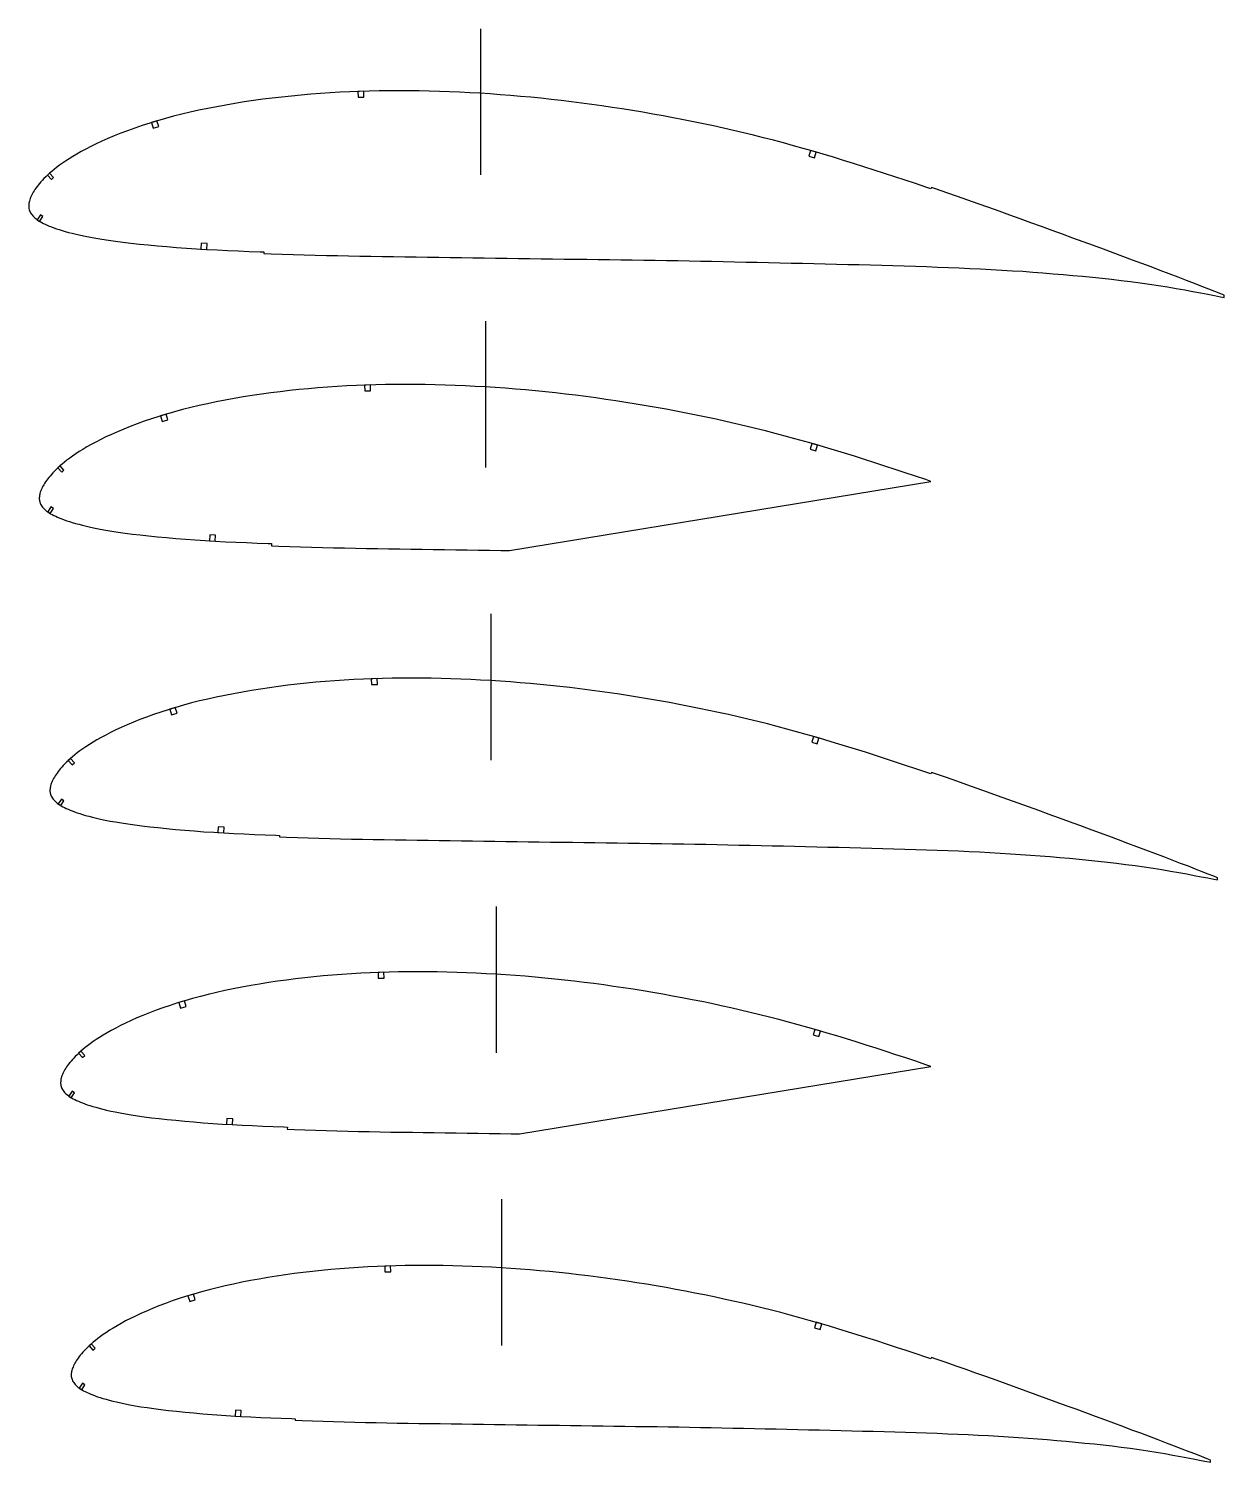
# Model space of a CAD drawing. Header units: metres. Extents: x -812 to 264, y -15627 to 100.
# Drawn here: x -617 to 200, y -8680 to -7700 of the extents above; entities that cross this region are included whole.
import ezdxf

# ---------------------------------------------------------------- set-up
doc = ezdxf.new("R2010")
doc.units = ezdxf.units.M

msp = doc.modelspace()

# ---------------------------------------------------------------- linework, layer by layer
for p, q in [((-307.94, -7800), (-307.94, -7700)), ((-304.32, -8000), (-304.32, -7900)), ((-300.7, -8200), (-300.7, -8100)), ((-297.08, -8400), (-297.08, -8300)), ((-293.45, -8600), (-293.45, -8500))]:
    msp.add_line(p, q)
at = {"layer": 'FoilLayer'}
for points in [[(200.36, -7882.14), (197.92, -7881.15), (193.98, -7879.62), (189.73, -7877.94), (185.09, -7876.13), (180.02, -7874.2), (174.56, -7872.12), (168.79, -7869.91), (162.76, -7867.6), (156.54, -7865.24), (150.27, -7862.87), (143.95, -7860.53), (137.54, -7858.11), (131.05, -7855.65), (124.45, -7853.19), (117.75, -7850.71), (110.93, -7848.22), (103.98, -7845.67), (96.92, -7843.08), (89.78, -7840.48), (82.58, -7837.85), (75.37, -7835.22), (68.15, -7832.59), (60.93, -7829.97), (53.72, -7827.37), (46.51, -7824.78), (39.32, -7822.2), (32.15, -7819.64), (25.01, -7817.11), (17.88, -7814.61), (10.76, -7812.14), (3.66, -7809.69), (0.14, -7808.48), (-0.2, -7809.48), (-3.76, -7808.26), (-10.83, -7805.87), (-17.88, -7803.51), (-24.93, -7801.18), (-31.98, -7798.88), (-39.03, -7796.6), (-46.06, -7794.35), (-53.05, -7792.14), (-59.98, -7789.98), (-66.87, -7787.87), (-73.73, -7785.82), (-80.57, -7783.81), (-87.4, -7781.86), (-94.22, -7779.96), (-101.03, -7778.11), (-107.83, -7776.3), (-114.63, -7774.55), (-121.43, -7772.85), (-128.25, -7771.2), (-135.08, -7769.59), (-141.92, -7768.03), (-148.78, -7766.51), (-155.65, -7765.04), (-162.52, -7763.61), (-169.41, -7762.23), (-176.32, -7760.9), (-183.25, -7759.61), (-190.2, -7758.36), (-197.17, -7757.16), (-204.14, -7755.99), (-211.11, -7754.87), (-218.09, -7753.79), (-225.05, -7752.76), (-232.02, -7751.77), (-238.97, -7750.83), (-245.93, -7749.95), (-252.88, -7749.11), (-259.83, -7748.32), (-266.77, -7747.58), (-273.72, -7746.88), (-280.66, -7746.24), (-287.6, -7745.65), (-294.54, -7745.11), (-301.49, -7744.62), (-308.44, -7744.18), (-315.38, -7743.79), (-322.33, -7743.45), (-329.26, -7743.16), (-336.18, -7742.92), (-343.1, -7742.73), (-350, -7742.59), (-356.89, -7742.5), (-363.74, -7742.46), (-370.56, -7742.47), (-377.32, -7742.54), (-384.05, -7742.68), (-390.76, -7742.88), (-397.46, -7743.15), (-404.16, -7743.48), (-410.83, -7743.87), (-417.49, -7744.32), (-424.13, -7744.83), (-430.74, -7745.39), (-437.32, -7746.02), (-443.87, -7746.71), (-450.37, -7747.47), (-456.82, -7748.28), (-463.23, -7749.16), (-469.59, -7750.1), (-475.89, -7751.11), (-482.14, -7752.2), (-488.35, -7753.34), (-494.48, -7754.53), (-500.5, -7755.77), (-506.4, -7757.07), (-512.18, -7758.43), (-517.84, -7759.86), (-523.39, -7761.36), (-528.82, -7762.92), (-534.14, -7764.55), (-539.32, -7766.22), (-544.36, -7767.95), (-549.25, -7769.72), (-553.96, -7771.52), (-558.5, -7773.34), (-562.83, -7775.16), (-566.93, -7776.97), (-570.8, -7778.76), (-574.43, -7780.53), (-577.83, -7782.29), (-581.01, -7784.01), (-583.98, -7785.69), (-586.74, -7787.32), (-589.3, -7788.91), (-591.67, -7790.45), (-593.86, -7791.94), (-595.88, -7793.39), (-597.76, -7794.8), (-599.49, -7796.18), (-601.1, -7797.51), (-602.59, -7798.8), (-603.97, -7800.05), (-605.25, -7801.26), (-606.44, -7802.44), (-607.54, -7803.59), (-608.55, -7804.7), (-609.49, -7805.79), (-610.37, -7806.85), (-611.17, -7807.88), (-611.91, -7808.89), (-612.6, -7809.89), (-613.24, -7810.85), (-613.82, -7811.77), (-614.34, -7812.67), (-614.81, -7813.59), (-615.24, -7814.49), (-615.62, -7815.32), (-615.94, -7816.14), (-616.21, -7816.96), (-616.43, -7817.78), (-616.61, -7818.58), (-616.75, -7819.35), (-616.84, -7820.12), (-616.89, -7820.83), (-616.89, -7821.54), (-616.84, -7822.26), (-616.71, -7822.99), (-616.53, -7823.72), (-616.28, -7824.46), (-615.96, -7825.19), (-615.58, -7825.9), (-615.13, -7826.61), (-614.61, -7827.31), (-614.01, -7828.01), (-613.35, -7828.69), (-612.62, -7829.36), (-611.83, -7830.01), (-610.98, -7830.65), (-610.05, -7831.27), (-609.04, -7831.88), (-607.96, -7832.48), (-606.79, -7833.08), (-605.54, -7833.67), (-604.21, -7834.27), (-602.79, -7834.87), (-601.27, -7835.48), (-599.65, -7836.09), (-597.93, -7836.7), (-596.07, -7837.32), (-594.06, -7837.93), (-591.9, -7838.56), (-589.57, -7839.2), (-587.05, -7839.85), (-584.32, -7840.52), (-581.37, -7841.19), (-578.17, -7841.86), (-574.7, -7842.53), (-570.92, -7843.2), (-566.8, -7843.87), (-562.35, -7844.55), (-557.57, -7845.24), (-552.46, -7845.9), (-547.01, -7846.55), (-541.25, -7847.18), (-535.19, -7847.79), (-528.89, -7848.39), (-522.42, -7848.97), (-515.81, -7849.51), (-509.09, -7850), (-502.25, -7850.44), (-495.26, -7850.84), (-488.13, -7851.21), (-480.91, -7851.55), (-473.59, -7851.87), (-466.18, -7852.17), (-458.69, -7852.46), (-456.18, -7852.56), (-456.22, -7853.6), (-451.21, -7853.79), (-443.68, -7854.06), (-436.16, -7854.31), (-428.62, -7854.53), (-421.04, -7854.73), (-413.43, -7854.92), (-405.8, -7855.1), (-398.18, -7855.27), (-390.57, -7855.42), (-382.94, -7855.55), (-375.27, -7855.67), (-367.57, -7855.78), (-359.86, -7855.89), (-352.12, -7856.01), (-344.38, -7856.12), (-336.62, -7856.23), (-328.84, -7856.33), (-321.05, -7856.44), (-313.26, -7856.55), (-305.47, -7856.66), (-297.69, -7856.77), (-289.9, -7856.89), (-282.12, -7856.99), (-274.33, -7857.09), (-266.55, -7857.19), (-258.76, -7857.3), (-250.97, -7857.41), (-243.18, -7857.53), (-235.4, -7857.63), (-227.61, -7857.73), (-219.83, -7857.83), (-212.05, -7857.93), (-204.28, -7858.04), (-196.52, -7858.15), (-188.76, -7858.27), (-181, -7858.4), (-173.25, -7858.53), (-165.52, -7858.66), (-157.79, -7858.81), (-150.05, -7858.97), (-142.3, -7859.14), (-134.53, -7859.32), (-126.76, -7859.49), (-118.99, -7859.65), (-111.22, -7859.82), (-103.45, -7859.99), (-95.69, -7860.16), (-87.92, -7860.35), (-80.16, -7860.53), (-72.4, -7860.71), (-64.66, -7860.89), (-56.95, -7861.07), (-49.24, -7861.27), (-41.53, -7861.49), (-33.82, -7861.71), (-26.11, -7861.93), (-18.45, -7862.15), (-10.83, -7862.38), (-3.27, -7862.63), (4.25, -7862.9), (11.74, -7863.19), (19.16, -7863.48), (26.51, -7863.81), (33.81, -7864.18), (41.09, -7864.58), (48.35, -7865.01), (55.54, -7865.42), (62.59, -7865.83), (69.51, -7866.32), (76.4, -7866.88), (83.29, -7867.44), (90.11, -7867.99), (96.84, -7868.58), (103.53, -7869.25), (110.2, -7869.92), (116.81, -7870.54), (123.32, -7871.21), (129.8, -7871.99), (136.32, -7872.83), (142.8, -7873.66), (149.11, -7874.5), (155.29, -7875.46), (161.44, -7876.48), (167.46, -7877.51), (173.29, -7878.52), (178.83, -7879.53), (184.08, -7880.53), (188.99, -7881.45), (193.56, -7882.35), (197.77, -7883.19), (200.37, -7883.73)], [(-0.2, -8009.38), (-0.2, -8009.38), (-3.72, -8008.18), (-10.7, -8005.81), (-17.68, -8003.48), (-24.64, -8001.18), (-31.61, -7998.91), (-38.58, -7996.66), (-45.53, -7994.44), (-52.43, -7992.25), (-59.28, -7990.11), (-66.09, -7988.03), (-72.87, -7986), (-79.63, -7984.02), (-86.38, -7982.09), (-93.12, -7980.21), (-99.85, -7978.38), (-106.57, -7976.6), (-113.29, -7974.87), (-120.01, -7973.19), (-126.74, -7971.55), (-133.49, -7969.96), (-140.26, -7968.42), (-147.03, -7966.92), (-153.82, -7965.47), (-160.61, -7964.06), (-167.42, -7962.7), (-174.25, -7961.38), (-181.1, -7960.11), (-187.97, -7958.87), (-194.85, -7957.68), (-201.74, -7956.52), (-208.63, -7955.42), (-215.52, -7954.35), (-222.41, -7953.33), (-229.29, -7952.36), (-236.17, -7951.43), (-243.04, -7950.55), (-249.91, -7949.72), (-256.77, -7948.94), (-263.64, -7948.21), (-270.5, -7947.53), (-277.36, -7946.89), (-284.22, -7946.31), (-291.08, -7945.78), (-297.94, -7945.29), (-304.81, -7944.86), (-311.67, -7944.47), (-318.54, -7944.13), (-325.39, -7943.84), (-332.23, -7943.6), (-339.06, -7943.42), (-345.89, -7943.28), (-352.69, -7943.19), (-359.46, -7943.15), (-366.2, -7943.17), (-372.88, -7943.24), (-379.53, -7943.37), (-386.16, -7943.57), (-392.79, -7943.84), (-399.4, -7944.16), (-406, -7944.55), (-412.58, -7944.99), (-419.14, -7945.49), (-425.67, -7946.05), (-432.18, -7946.68), (-438.64, -7947.36), (-445.07, -7948.1), (-451.45, -7948.91), (-457.78, -7949.78), (-464.06, -7950.71), (-470.28, -7951.71), (-476.46, -7952.78), (-482.6, -7953.91), (-488.66, -7955.09), (-494.61, -7956.31), (-500.44, -7957.59), (-506.15, -7958.94), (-511.74, -7960.35), (-517.22, -7961.83), (-522.59, -7963.38), (-527.85, -7964.98), (-532.97, -7966.64), (-537.95, -7968.34), (-542.78, -7970.09), (-547.44, -7971.88), (-551.92, -7973.67), (-556.2, -7975.47), (-560.25, -7977.25), (-564.07, -7979.03), (-567.66, -7980.78), (-571.03, -7982.51), (-574.17, -7984.21), (-577.1, -7985.87), (-579.83, -7987.49), (-582.36, -7989.06), (-584.7, -7990.58), (-586.86, -7992.05), (-588.86, -7993.48), (-590.71, -7994.88), (-592.43, -7996.23), (-594.01, -7997.55), (-595.49, -7998.83), (-596.85, -8000.06), (-598.12, -8001.26), (-599.29, -8002.42), (-600.37, -8003.56), (-601.38, -8004.66), (-602.31, -8005.74), (-603.17, -8006.78), (-603.97, -8007.8), (-604.7, -8008.8), (-605.38, -8009.78), (-606.01, -8010.74), (-606.59, -8011.64), (-607.09, -8012.53), (-607.56, -8013.43), (-607.98, -8014.32), (-608.36, -8015.15), (-608.68, -8015.95), (-608.94, -8016.77), (-609.16, -8017.58), (-609.34, -8018.36), (-609.48, -8019.12), (-609.57, -8019.88), (-609.62, -8020.58), (-609.62, -8021.29), (-609.56, -8021.99), (-609.44, -8022.71), (-609.26, -8023.44), (-609.01, -8024.16), (-608.7, -8024.88), (-608.33, -8025.59), (-607.88, -8026.29), (-607.36, -8026.98), (-606.77, -8027.66), (-606.12, -8028.34), (-605.4, -8029), (-604.62, -8029.64), (-603.78, -8030.27), (-602.86, -8030.89), (-601.87, -8031.49), (-600.8, -8032.08), (-599.64, -8032.67), (-598.41, -8033.26), (-597.09, -8033.85), (-595.69, -8034.44), (-594.19, -8035.04), (-592.59, -8035.65), (-590.89, -8036.25), (-589.05, -8036.86), (-587.07, -8037.47), (-584.93, -8038.09), (-582.63, -8038.72), (-580.13, -8039.37), (-577.44, -8040.02), (-574.53, -8040.69), (-571.37, -8041.35), (-567.94, -8042.02), (-564.2, -8042.67), (-560.13, -8043.34), (-555.73, -8044.01), (-551.01, -8044.69), (-545.95, -8045.35), (-540.58, -8045.99), (-534.88, -8046.61), (-528.9, -8047.21), (-522.67, -8047.8), (-516.27, -8048.37), (-509.74, -8048.91), (-503.1, -8049.4), (-496.34, -8049.83), (-489.43, -8050.22), (-482.39, -8050.59), (-475.25, -8050.93), (-468.02, -8051.24), (-460.69, -8051.54), (-453.3, -8051.83), (-450.81, -8051.92), (-450.87, -8053.42), (-445.92, -8053.6), (-438.48, -8053.87), (-431.04, -8054.11), (-423.59, -8054.33), (-416.1, -8054.53), (-408.57, -8054.71), (-401.03, -8054.89), (-393.5, -8055.06), (-385.98, -8055.22), (-378.44, -8055.34), (-370.86, -8055.46), (-363.26, -8055.56), (-355.63, -8055.68), (-347.99, -8055.8), (-340.34, -8055.91), (-332.66, -8056.01), (-324.98, -8056.11), (-317.28, -8056.22), (-309.59, -8056.33), (-301.89, -8056.44), (-294.19, -8056.55), (-288.33, -8056.64), (-0.2, -8009.38)], [(195.64, -8280.22), (193.25, -8279.25), (189.41, -8277.76), (185.26, -8276.12), (180.73, -8274.35), (175.78, -8272.46), (170.45, -8270.43), (164.82, -8268.27), (158.92, -8266.02), (152.86, -8263.71), (146.73, -8261.4), (140.56, -8259.11), (134.3, -8256.75), (127.96, -8254.35), (121.52, -8251.95), (114.97, -8249.53), (108.31, -8247.1), (101.53, -8244.61), (94.63, -8242.08), (87.66, -8239.53), (80.64, -8236.97), (73.59, -8234.4), (66.54, -8231.83), (59.5, -8229.28), (52.45, -8226.73), (45.41, -8224.2), (38.39, -8221.68), (31.39, -8219.19), (24.41, -8216.72), (17.46, -8214.28), (10.51, -8211.86), (3.57, -8209.47), (0.14, -8208.29), (-0.2, -8209.29), (-3.68, -8208.1), (-10.58, -8205.76), (-17.47, -8203.46), (-24.36, -8201.18), (-31.24, -8198.94), (-38.13, -8196.71), (-44.99, -8194.52), (-51.81, -8192.36), (-58.58, -8190.25), (-65.31, -8188.19), (-72.01, -8186.18), (-78.69, -8184.23), (-85.35, -8182.32), (-92.01, -8180.47), (-98.66, -8178.65), (-105.3, -8176.89), (-111.94, -8175.18), (-118.58, -8173.52), (-125.24, -8171.91), (-131.91, -8170.34), (-138.59, -8168.81), (-145.29, -8167.33), (-151.99, -8165.9), (-158.7, -8164.5), (-165.43, -8163.16), (-172.18, -8161.86), (-178.95, -8160.6), (-185.73, -8159.38), (-192.54, -8158.2), (-199.34, -8157.06), (-206.15, -8155.96), (-212.96, -8154.91), (-219.76, -8153.9), (-226.56, -8152.94), (-233.36, -8152.03), (-240.15, -8151.16), (-246.93, -8150.34), (-253.72, -8149.57), (-260.5, -8148.84), (-267.28, -8148.17), (-274.06, -8147.54), (-280.83, -8146.97), (-287.61, -8146.44), (-294.39, -8145.96), (-301.18, -8145.53), (-307.97, -8145.15), (-314.74, -8144.81), (-321.51, -8144.53), (-328.27, -8144.29), (-335.03, -8144.11), (-341.77, -8143.97), (-348.49, -8143.89), (-355.18, -8143.85), (-361.84, -8143.86), (-368.44, -8143.93), (-375.01, -8144.06), (-381.56, -8144.26), (-388.11, -8144.53), (-394.64, -8144.85), (-401.16, -8145.22), (-407.67, -8145.66), (-414.15, -8146.16), (-420.61, -8146.71), (-427.03, -8147.33), (-433.42, -8148), (-439.77, -8148.74), (-446.07, -8149.53), (-452.33, -8150.39), (-458.53, -8151.31), (-464.68, -8152.3), (-470.79, -8153.36), (-476.85, -8154.47), (-482.84, -8155.64), (-488.72, -8156.85), (-494.48, -8158.12), (-500.12, -8159.45), (-505.64, -8160.84), (-511.06, -8162.3), (-516.37, -8163.83), (-521.56, -8165.42), (-526.62, -8167.05), (-531.54, -8168.74), (-536.31, -8170.47), (-540.92, -8172.23), (-545.34, -8174), (-549.57, -8175.78), (-553.57, -8177.54), (-557.35, -8179.29), (-560.9, -8181.02), (-564.22, -8182.73), (-567.33, -8184.41), (-570.22, -8186.05), (-572.92, -8187.65), (-575.42, -8189.2), (-577.73, -8190.7), (-579.87, -8192.16), (-581.84, -8193.57), (-583.67, -8194.95), (-585.36, -8196.29), (-586.93, -8197.59), (-588.39, -8198.85), (-589.74, -8200.07), (-590.99, -8201.26), (-592.14, -8202.41), (-593.21, -8203.53), (-594.21, -8204.62), (-595.13, -8205.68), (-595.98, -8206.71), (-596.76, -8207.72), (-597.49, -8208.7), (-598.16, -8209.68), (-598.79, -8210.62), (-599.35, -8211.51), (-599.85, -8212.39), (-600.31, -8213.28), (-600.73, -8214.16), (-601.1, -8214.98), (-601.41, -8215.77), (-601.67, -8216.57), (-601.89, -8217.37), (-602.07, -8218.15), (-602.2, -8218.89), (-602.29, -8219.65), (-602.34, -8220.34), (-602.34, -8221.03), (-602.29, -8221.73), (-602.17, -8222.44), (-601.99, -8223.15), (-601.74, -8223.87), (-601.44, -8224.58), (-601.07, -8225.27), (-600.63, -8225.96), (-600.12, -8226.65), (-599.54, -8227.32), (-598.89, -8227.99), (-598.18, -8228.64), (-597.42, -8229.28), (-596.58, -8229.9), (-595.67, -8230.51), (-594.69, -8231.1), (-593.63, -8231.69), (-592.5, -8232.27), (-591.28, -8232.85), (-589.98, -8233.43), (-588.59, -8234.02), (-587.11, -8234.61), (-585.53, -8235.21), (-583.85, -8235.81), (-582.03, -8236.4), (-580.08, -8237.01), (-577.96, -8237.62), (-575.69, -8238.24), (-573.22, -8238.88), (-570.56, -8239.53), (-567.69, -8240.19), (-564.56, -8240.85), (-561.17, -8241.5), (-557.48, -8242.15), (-553.46, -8242.8), (-549.11, -8243.47), (-544.44, -8244.14), (-539.45, -8244.79), (-534.14, -8245.42), (-528.51, -8246.03), (-522.6, -8246.63), (-516.45, -8247.22), (-510.12, -8247.78), (-503.67, -8248.31), (-497.11, -8248.79), (-490.43, -8249.22), (-483.6, -8249.6), (-476.65, -8249.97), (-469.59, -8250.31), (-462.45, -8250.62), (-455.21, -8250.91), (-447.9, -8251.19), (-445.45, -8251.28), (-445.48, -8252.33), (-440.59, -8252.52), (-433.24, -8252.78), (-425.9, -8253.02), (-418.53, -8253.23), (-411.13, -8253.43), (-403.7, -8253.61), (-396.25, -8253.79), (-388.81, -8253.96), (-381.38, -8254.11), (-373.93, -8254.24), (-366.44, -8254.35), (-358.92, -8254.45), (-351.39, -8254.56), (-343.84, -8254.68), (-336.28, -8254.79), (-328.7, -8254.9), (-321.1, -8255), (-313.5, -8255.1), (-305.89, -8255.21), (-298.29, -8255.32), (-290.68, -8255.43), (-283.08, -8255.54), (-275.48, -8255.64), (-267.88, -8255.74), (-260.28, -8255.84), (-252.67, -8255.94), (-245.06, -8256.05), (-237.46, -8256.16), (-229.86, -8256.27), (-222.25, -8256.36), (-214.65, -8256.46), (-207.06, -8256.56), (-199.47, -8256.66), (-191.9, -8256.77), (-184.32, -8256.89), (-176.74, -8257.01), (-169.18, -8257.14), (-161.62, -8257.27), (-154.07, -8257.42), (-146.52, -8257.57), (-138.95, -8257.74), (-131.37, -8257.91), (-123.78, -8258.08), (-116.19, -8258.24), (-108.6, -8258.4), (-101.02, -8258.56), (-93.44, -8258.74), (-85.85, -8258.91), (-78.27, -8259.09), (-70.7, -8259.27), (-63.14, -8259.44), (-55.61, -8259.62), (-48.08, -8259.82), (-40.55, -8260.03), (-33.02, -8260.24), (-25.5, -8260.46), (-18.01, -8260.68), (-10.58, -8260.9), (-3.2, -8261.15), (4.15, -8261.41), (11.47, -8261.69), (18.71, -8261.98), (25.88, -8262.3), (33.01, -8262.66), (40.12, -8263.05), (47.21, -8263.47), (54.23, -8263.87), (61.12, -8264.27), (67.87, -8264.75), (74.6, -8265.3), (81.33, -8265.85), (87.99, -8266.38), (94.56, -8266.96), (101.09, -8267.61), (107.61, -8268.26), (114.06, -8268.87), (120.42, -8269.52), (126.75, -8270.28), (133.11, -8271.1), (139.44, -8271.91), (145.61, -8272.74), (151.64, -8273.67), (157.64, -8274.67), (163.52, -8275.68), (169.21, -8276.67), (174.63, -8277.65), (179.75, -8278.62), (184.55, -8279.53), (189.01, -8280.4), (193.12, -8281.22), (195.66, -8281.75)], [(-0.21, -8409.19), (-0.21, -8409.19), (-3.64, -8408.02), (-10.46, -8405.71), (-17.27, -8403.43), (-24.07, -8401.19), (-30.87, -8398.97), (-37.67, -8396.77), (-44.45, -8394.6), (-51.19, -8392.47), (-57.88, -8390.38), (-64.53, -8388.35), (-71.15, -8386.37), (-77.74, -8384.44), (-84.33, -8382.55), (-90.91, -8380.72), (-97.48, -8378.93), (-104.04, -8377.19), (-110.6, -8375.5), (-117.16, -8373.86), (-123.73, -8372.26), (-130.32, -8370.71), (-136.92, -8369.21), (-143.54, -8367.74), (-150.16, -8366.32), (-156.8, -8364.95), (-163.44, -8363.62), (-170.11, -8362.33), (-176.79, -8361.09), (-183.5, -8359.89), (-190.22, -8358.72), (-196.94, -8357.6), (-203.67, -8356.51), (-210.4, -8355.47), (-217.12, -8354.48), (-223.83, -8353.53), (-230.55, -8352.62), (-237.26, -8351.77), (-243.96, -8350.96), (-250.66, -8350.19), (-257.36, -8349.48), (-264.06, -8348.81), (-270.76, -8348.19), (-277.45, -8347.62), (-284.15, -8347.1), (-290.85, -8346.63), (-297.55, -8346.21), (-304.26, -8345.83), (-310.95, -8345.5), (-317.64, -8345.22), (-324.32, -8344.98), (-330.99, -8344.8), (-337.65, -8344.67), (-344.29, -8344.58), (-350.9, -8344.54), (-357.48, -8344.56), (-364.01, -8344.63), (-370.5, -8344.76), (-376.97, -8344.95), (-383.43, -8345.21), (-389.89, -8345.53), (-396.33, -8345.9), (-402.75, -8346.33), (-409.16, -8346.83), (-415.54, -8347.37), (-421.88, -8347.98), (-428.19, -8348.65), (-434.46, -8349.37), (-440.69, -8350.16), (-446.88, -8351.01), (-453.01, -8351.91), (-459.08, -8352.89), (-465.11, -8353.94), (-471.1, -8355.04), (-477.02, -8356.19), (-482.83, -8357.39), (-488.52, -8358.64), (-494.09, -8359.95), (-499.55, -8361.33), (-504.9, -8362.78), (-510.14, -8364.28), (-515.27, -8365.85), (-520.27, -8367.47), (-525.13, -8369.13), (-529.84, -8370.84), (-534.39, -8372.58), (-538.77, -8374.33), (-542.94, -8376.08), (-546.9, -8377.83), (-550.63, -8379.56), (-554.13, -8381.27), (-557.41, -8382.96), (-560.48, -8384.62), (-563.34, -8386.24), (-566, -8387.82), (-568.47, -8389.35), (-570.76, -8390.83), (-572.87, -8392.27), (-574.82, -8393.67), (-576.62, -8395.03), (-578.3, -8396.35), (-579.85, -8397.64), (-581.29, -8398.88), (-582.62, -8400.09), (-583.85, -8401.26), (-585, -8402.39), (-586.05, -8403.5), (-587.03, -8404.57), (-587.94, -8405.62), (-588.78, -8406.64), (-589.56, -8407.64), (-590.27, -8408.61), (-590.94, -8409.57), (-591.56, -8410.5), (-592.11, -8411.38), (-592.61, -8412.25), (-593.06, -8413.13), (-593.48, -8414), (-593.84, -8414.8), (-594.15, -8415.58), (-594.41, -8416.38), (-594.62, -8417.17), (-594.8, -8417.93), (-594.93, -8418.67), (-595.02, -8419.41), (-595.07, -8420.09), (-595.07, -8420.78), (-595.01, -8421.46), (-594.9, -8422.16), (-594.72, -8422.87), (-594.48, -8423.57), (-594.17, -8424.27), (-593.81, -8424.96), (-593.38, -8425.64), (-592.87, -8426.31), (-592.3, -8426.98), (-591.66, -8427.64), (-590.97, -8428.28), (-590.21, -8428.91), (-589.38, -8429.52), (-588.49, -8430.12), (-587.52, -8430.71), (-586.47, -8431.29), (-585.35, -8431.86), (-584.15, -8432.44), (-582.86, -8433.01), (-581.49, -8433.59), (-580.03, -8434.18), (-578.47, -8434.76), (-576.81, -8435.36), (-575.01, -8435.95), (-573.08, -8436.54), (-571, -8437.15), (-568.75, -8437.76), (-566.31, -8438.39), (-563.69, -8439.04), (-560.84, -8439.69), (-557.76, -8440.34), (-554.41, -8440.98), (-550.76, -8441.62), (-546.79, -8442.27), (-542.49, -8442.93), (-537.88, -8443.59), (-532.95, -8444.23), (-527.7, -8444.86), (-522.14, -8445.46), (-516.3, -8446.05), (-510.22, -8446.63), (-503.97, -8447.19), (-497.6, -8447.71), (-491.12, -8448.18), (-484.52, -8448.61), (-477.77, -8448.99), (-470.9, -8449.35), (-463.93, -8449.68), (-456.87, -8449.99), (-449.72, -8450.28), (-442.5, -8450.56), (-440.08, -8450.65), (-440.13, -8452.15), (-435.3, -8452.33), (-428.04, -8452.59), (-420.78, -8452.82), (-413.5, -8453.04), (-406.19, -8453.23), (-398.84, -8453.41), (-391.49, -8453.59), (-384.13, -8453.75), (-376.79, -8453.9), (-369.43, -8454.03), (-362.03, -8454.14), (-354.61, -8454.24), (-347.16, -8454.35), (-339.7, -8454.47), (-332.23, -8454.58), (-324.74, -8454.68), (-317.24, -8454.78), (-309.73, -8454.88), (-302.21, -8454.98), (-294.7, -8455.09), (-287.19, -8455.2), (-281.47, -8455.29), (-0.21, -8409.19)], [(190.92, -8678.29), (188.59, -8677.35), (184.85, -8675.9), (180.79, -8674.29), (176.37, -8672.57), (171.54, -8670.73), (166.34, -8668.75), (160.84, -8666.64), (155.09, -8664.44), (149.17, -8662.19), (143.19, -8659.93), (137.17, -8657.7), (131.06, -8655.39), (124.88, -8653.05), (118.59, -8650.71), (112.2, -8648.35), (105.7, -8645.97), (99.08, -8643.54), (92.35, -8641.08), (85.54, -8638.59), (78.69, -8636.09), (71.82, -8633.58), (64.94, -8631.08), (58.06, -8628.58), (51.19, -8626.1), (44.32, -8623.63), (37.46, -8621.17), (30.63, -8618.74), (23.82, -8616.33), (17.03, -8613.95), (10.25, -8611.59), (3.48, -8609.25), (0.13, -8608.1), (-0.21, -8609.1), (-3.61, -8607.94), (-10.34, -8605.66), (-17.06, -8603.41), (-23.78, -8601.19), (-30.5, -8599), (-37.22, -8596.83), (-43.92, -8594.68), (-50.57, -8592.58), (-57.18, -8590.52), (-63.75, -8588.51), (-70.28, -8586.55), (-76.8, -8584.64), (-83.31, -8582.78), (-89.8, -8580.97), (-96.29, -8579.2), (-102.78, -8577.48), (-109.25, -8575.82), (-115.74, -8574.2), (-122.23, -8572.62), (-128.74, -8571.09), (-135.26, -8569.6), (-141.79, -8568.16), (-148.34, -8566.75), (-154.89, -8565.39), (-161.45, -8564.08), (-168.04, -8562.81), (-174.64, -8561.58), (-181.26, -8560.39), (-187.9, -8559.24), (-194.54, -8558.13), (-201.19, -8557.06), (-207.83, -8556.03), (-214.47, -8555.05), (-221.11, -8554.11), (-227.74, -8553.22), (-234.36, -8552.37), (-240.99, -8551.57), (-247.61, -8550.82), (-254.23, -8550.11), (-260.84, -8549.45), (-267.46, -8548.84), (-274.07, -8548.28), (-280.68, -8547.77), (-287.3, -8547.3), (-293.93, -8546.88), (-300.55, -8546.51), (-307.16, -8546.18), (-313.77, -8545.9), (-320.37, -8545.67), (-326.95, -8545.49), (-333.53, -8545.36), (-340.09, -8545.28), (-346.63, -8545.24), (-353.12, -8545.25), (-359.57, -8545.32), (-365.98, -8545.45), (-372.37, -8545.64), (-378.75, -8545.9), (-385.13, -8546.21), (-391.5, -8546.58), (-397.84, -8547.01), (-404.17, -8547.49), (-410.47, -8548.03), (-416.74, -8548.63), (-422.97, -8549.29), (-429.16, -8550.01), (-435.32, -8550.78), (-441.42, -8551.62), (-447.48, -8552.52), (-453.48, -8553.48), (-459.44, -8554.51), (-465.36, -8555.61), (-471.2, -8556.74), (-476.93, -8557.92), (-482.55, -8559.16), (-488.06, -8560.46), (-493.45, -8561.82), (-498.74, -8563.25), (-503.92, -8564.74), (-508.98, -8566.28), (-513.92, -8567.88), (-518.72, -8569.52), (-523.37, -8571.21), (-527.87, -8572.93), (-532.19, -8574.66), (-536.31, -8576.39), (-540.22, -8578.12), (-543.9, -8579.82), (-547.36, -8581.51), (-550.61, -8583.18), (-553.64, -8584.82), (-556.46, -8586.42), (-559.09, -8587.98), (-561.53, -8589.49), (-563.79, -8590.96), (-565.87, -8592.38), (-567.8, -8593.76), (-569.58, -8595.1), (-571.23, -8596.41), (-572.77, -8597.68), (-574.19, -8598.91), (-575.5, -8600.1), (-576.72, -8601.25), (-577.85, -8602.37), (-578.89, -8603.47), (-579.86, -8604.53), (-580.76, -8605.57), (-581.59, -8606.58), (-582.35, -8607.55), (-583.06, -8608.51), (-583.72, -8609.46), (-584.33, -8610.38), (-584.88, -8611.25), (-585.36, -8612.11), (-585.81, -8612.98), (-586.22, -8613.83), (-586.58, -8614.63), (-586.89, -8615.4), (-587.14, -8616.18), (-587.35, -8616.96), (-587.52, -8617.71), (-587.66, -8618.44), (-587.75, -8619.18), (-587.79, -8619.85), (-587.79, -8620.52), (-587.74, -8621.2), (-587.62, -8621.89), (-587.45, -8622.58), (-587.21, -8623.28), (-586.91, -8623.97), (-586.55, -8624.65), (-586.13, -8625.32), (-585.63, -8625.98), (-585.06, -8626.64), (-584.44, -8627.29), (-583.75, -8627.92), (-583, -8628.54), (-582.18, -8629.15), (-581.3, -8629.74), (-580.35, -8630.32), (-579.31, -8630.89), (-578.2, -8631.46), (-577.02, -8632.02), (-575.75, -8632.59), (-574.39, -8633.16), (-572.95, -8633.74), (-571.41, -8634.32), (-569.77, -8634.91), (-568, -8635.49), (-566.09, -8636.08), (-564.03, -8636.68), (-561.8, -8637.28), (-559.4, -8637.91), (-556.81, -8638.54), (-554, -8639.18), (-550.95, -8639.83), (-547.64, -8640.46), (-544.04, -8641.1), (-540.12, -8641.74), (-535.88, -8642.39), (-531.32, -8643.04), (-526.45, -8643.67), (-521.26, -8644.29), (-515.77, -8644.89), (-510, -8645.47), (-504, -8646.04), (-497.83, -8646.59), (-491.53, -8647.11), (-485.13, -8647.58), (-478.61, -8648), (-471.95, -8648.37), (-465.16, -8648.73), (-458.28, -8649.06), (-451.3, -8649.36), (-444.24, -8649.65), (-437.1, -8649.92), (-434.71, -8650.01), (-434.75, -8651.06), (-429.98, -8651.24), (-422.8, -8651.5), (-415.64, -8651.73), (-408.45, -8651.94), (-401.23, -8652.13), (-393.97, -8652.31), (-386.7, -8652.48), (-379.44, -8652.65), (-372.19, -8652.79), (-364.92, -8652.92), (-357.61, -8653.03), (-350.28, -8653.13), (-342.92, -8653.24), (-335.55, -8653.35), (-328.17, -8653.46), (-320.78, -8653.56), (-313.36, -8653.66), (-305.94, -8653.76), (-298.52, -8653.86), (-291.1, -8653.97), (-283.68, -8654.08), (-276.26, -8654.19), (-268.85, -8654.29), (-261.42, -8654.38), (-254, -8654.48), (-246.58, -8654.58), (-239.16, -8654.69), (-231.74, -8654.8), (-224.32, -8654.9), (-216.9, -8654.99), (-209.48, -8655.09), (-202.07, -8655.18), (-194.67, -8655.28), (-187.27, -8655.39), (-179.88, -8655.51), (-172.49, -8655.63), (-165.1, -8655.75), (-157.73, -8655.88), (-150.36, -8656.02), (-142.99, -8656.18), (-135.6, -8656.34), (-128.2, -8656.5), (-120.8, -8656.67), (-113.39, -8656.83), (-105.98, -8656.98), (-98.58, -8657.14), (-91.18, -8657.31), (-83.78, -8657.48), (-76.39, -8657.66), (-69, -8657.83), (-61.62, -8658), (-54.27, -8658.18), (-46.92, -8658.37), (-39.58, -8658.57), (-32.23, -8658.78), (-24.88, -8658.99), (-17.58, -8659.2), (-10.32, -8659.42), (-3.12, -8659.66), (4.05, -8659.92), (11.19, -8660.19), (18.26, -8660.47), (25.26, -8660.79), (32.22, -8661.14), (39.16, -8661.52), (46.07, -8661.93), (52.93, -8662.32), (59.65, -8662.71), (66.24, -8663.18), (72.8, -8663.71), (79.37, -8664.25), (85.87, -8664.77), (92.28, -8665.33), (98.66, -8665.97), (105.02, -8666.6), (111.32, -8667.2), (117.52, -8667.84), (123.69, -8668.58), (129.9, -8669.38), (136.08, -8670.17), (142.1, -8670.97), (147.99, -8671.89), (153.84, -8672.86), (159.59, -8673.84), (165.14, -8674.81), (170.42, -8675.77), (175.42, -8676.71), (180.1, -8677.6), (184.46, -8678.45), (188.47, -8679.25), (190.95, -8679.77)]]:
    msp.add_lwpolyline(points, close=True, dxfattribs=at)
at = {"layer": 'StringerLayer'}
for points in [[(-391.74, -7746.92), (-387.75, -7746.79), (-387.87, -7742.8), (-391.87, -7742.92), (-391.74, -7746.92)], [(-531.83, -7768.03), (-528.01, -7766.86), (-529.18, -7763.03), (-533, -7764.2), (-531.83, -7768.03)], [(-83.56, -7787.11), (-79.72, -7788.23), (-78.6, -7784.39), (-82.44, -7783.27), (-83.56, -7787.11)], [(-601.37, -7803.09), (-599.89, -7801.75), (-602.57, -7798.78), (-604.05, -7800.12), (-601.37, -7803.09)], [(-607.17, -7828.38), (-608.83, -7827.27), (-611.05, -7830.6), (-609.39, -7831.71), (-607.17, -7828.38)], [(-494.97, -7846.85), (-498.96, -7846.62), (-499.19, -7850.61), (-495.19, -7850.84), (-494.97, -7846.85)], [(-387.16, -7947.61), (-383.16, -7947.48), (-383.28, -7943.49), (-387.28, -7943.61), (-387.16, -7947.61)], [(-525.58, -7968.47), (-521.76, -7967.3), (-522.92, -7963.48), (-526.75, -7964.65), (-525.58, -7968.47)], [(-82.62, -7987.31), (-78.78, -7988.44), (-77.66, -7984.6), (-81.49, -7983.48), (-82.62, -7987.31)], [(-594.26, -8003.11), (-592.78, -8001.77), (-595.46, -7998.8), (-596.94, -8000.14), (-594.26, -8003.11)], [(-599.98, -8028), (-601.64, -8026.89), (-603.87, -8030.22), (-602.2, -8031.33), (-599.98, -8028)], [(-489.12, -8046.23), (-493.11, -8046.01), (-493.34, -8050), (-489.34, -8050.23), (-489.12, -8046.23)], [(-382.57, -8148.3), (-378.57, -8148.17), (-378.69, -8144.18), (-382.69, -8144.3), (-382.57, -8148.3)], [(-519.33, -8168.92), (-515.5, -8167.75), (-516.67, -8163.92), (-520.5, -8165.09), (-519.33, -8168.92)], [(-81.68, -8187.52), (-77.84, -8188.65), (-76.71, -8184.81), (-80.55, -8183.68), (-81.68, -8187.52)], [(-587.15, -8203.13), (-585.67, -8201.78), (-588.35, -8198.82), (-589.83, -8200.16), (-587.15, -8203.13)], [(-592.79, -8227.62), (-594.45, -8226.51), (-596.68, -8229.83), (-595.01, -8230.95), (-592.79, -8227.62)], [(-483.27, -8245.62), (-487.26, -8245.39), (-487.49, -8249.38), (-483.49, -8249.61), (-483.27, -8245.62)], [(-377.98, -8348.99), (-373.98, -8348.86), (-374.11, -8344.87), (-378.1, -8344.99), (-377.98, -8348.99)], [(-513.08, -8369.36), (-509.25, -8368.19), (-510.42, -8364.37), (-514.24, -8365.54), (-513.08, -8369.36)], [(-80.73, -8387.73), (-76.89, -8388.85), (-75.77, -8385.01), (-79.61, -8383.89), (-80.73, -8387.73)], [(-580.04, -8403.15), (-578.56, -8401.8), (-581.24, -8398.84), (-582.72, -8400.18), (-580.04, -8403.15)], [(-585.6, -8427.24), (-587.26, -8426.13), (-589.49, -8429.45), (-587.83, -8430.57), (-585.6, -8427.24)], [(-477.42, -8445), (-481.41, -8444.78), (-481.64, -8448.77), (-477.64, -8449), (-477.42, -8445)], [(-373.4, -8549.68), (-369.4, -8549.55), (-369.52, -8545.56), (-373.52, -8545.68), (-373.4, -8549.68)], [(-506.82, -8569.81), (-503, -8568.64), (-504.16, -8564.81), (-507.99, -8565.98), (-506.82, -8569.81)], [(-79.79, -8587.94), (-75.95, -8589.06), (-74.83, -8585.22), (-78.67, -8584.1), (-79.79, -8587.94)], [(-572.93, -8603.17), (-571.45, -8601.82), (-574.13, -8598.86), (-575.61, -8600.2), (-572.93, -8603.17)], [(-578.41, -8626.86), (-580.07, -8625.75), (-582.3, -8629.07), (-580.64, -8630.18), (-578.41, -8626.86)], [(-471.57, -8644.39), (-475.56, -8644.16), (-475.79, -8648.16), (-471.79, -8648.38), (-471.57, -8644.39)]]:
    msp.add_lwpolyline(points, dxfattribs=at)

doc.saveas('drawing.dxf')
